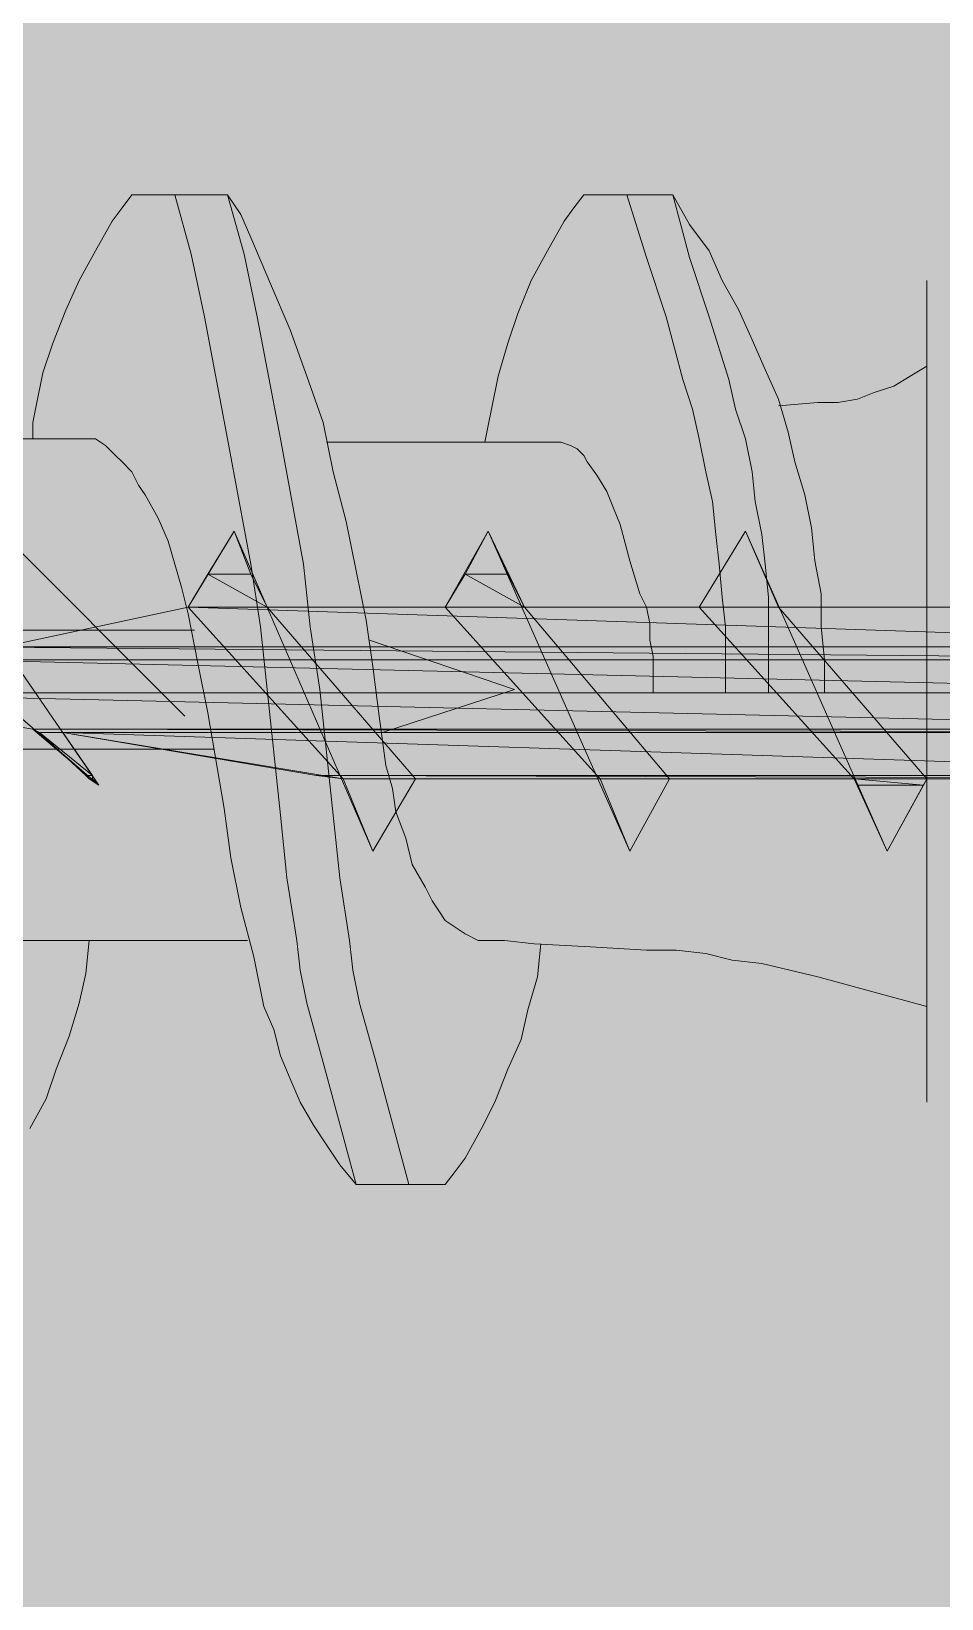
# Model space of a CAD drawing. Header units: millimetres. Extents: x 2518 to 53621, y 2061 to 18648.
# Drawn here: x 26216 to 26800, y 8827 to 9832 of the extents above; entities that cross this region are included whole.
import ezdxf

# ---------------------------------------------------------------- set-up
doc = ezdxf.new("R2010")
doc.units = ezdxf.units.MM
doc.layers.add('A-DETL-6', color=7, linetype='Continuous', lineweight=5)
doc.layers.add('A-DETL-GENF-1', color=7, linetype='Continuous', lineweight=9, true_color=0xd2d2d2)

msp = doc.modelspace()

# ---------------------------------------------------------------- hatches: boundary and pattern name
at = {"layer": 'A-DETL-GENF-1'}
h = msp.add_hatch(dxfattribs=at)
h.set_pattern_fill('FP_9', color=256, style=0, pattern_type=2)
h.set_pattern_definition([(0, (18390.643, 0), (60.96, 15.24), [5.029, -40.691, 5.029, -40.691, -243.84]), (0, (18390.643, 0), (60.96, 15.24), [-91.44, 5.029, -86.411, 5.029, -40.691, -106.68]), (0, (18390.643, 0), (60.96, 15.24), [-228.6, 5.029, -25.451, 5.029, -71.171]), (120, (18413.503, 7.62), (-43.678227, 45.172909), [5.029, -40.691, 5.029, -40.691, -243.84]), (120, (18413.503, 7.62), (-43.678227, 45.172909), [-91.44, 5.029, -86.411, 5.029, -40.691, -106.68]), (120, (18413.503, 7.62), (-43.678227, 45.172909), [-228.6, 5.029, -25.451, 5.029, -71.171]), (240, (18421.123, 38.1), (-17.281773, -60.412909), [5.029, -40.691, 5.029, -40.691, -243.84]), (240, (18421.123, 38.1), (-17.281773, -60.412909), [-91.44, 5.029, -86.411, 5.029, -40.691, -106.68]), (240, (18421.123, 38.1), (-17.281773, -60.412909), [-228.6, 5.029, -25.451, 5.029, -71.171])])
h.paths.add_polyline_path([(25755.2741, 8156.6045), (26881.3408, 8156.6045), (26881.3408, 13780.5878), (25755.2741, 13780.5878), (25755.2741, 9352.5212)])

# ---------------------------------------------------------------- linework, layer by layer
at = {"layer": 'A-DETL-6'}
for p, q in [((26280.2075, 9727.1712), (26273.8575, 9718.7045)), ((26341.5908, 9727.1712), (26280.2075, 9727.1712)), ((26307.7241, 9727.1712), (26318.3075, 9689.0712)), ((26350.0575, 9714.4712), (26341.5908, 9727.1712)), ((26341.5908, 9727.1712), (26352.1741, 9689.0712)), ((26570.1908, 9727.1712), (26563.8408, 9718.7045)), ((26627.3408, 9727.1712), (26570.1908, 9727.1712)), ((26597.7075, 9727.1712), (26610.4075, 9686.9545)), ((26637.9241, 9686.9545), (26627.3408, 9727.1712)), ((26627.3408, 9727.1712), (26637.9241, 9708.1212)), ((26273.8575, 9718.7045), (26267.5075, 9710.2378)), ((26356.4075, 9699.6545), (26350.0575, 9714.4712)), ((26563.8408, 9718.7045), (26557.4908, 9710.2378)), ((26267.5075, 9710.2378), (26256.9241, 9691.1878)), ((26557.4908, 9710.2378), (26546.9075, 9691.1878)), ((26637.9241, 9708.1212), (26650.6241, 9691.1878)), ((26369.1075, 9670.0212), (26356.4075, 9699.6545)), ((26256.9241, 9691.1878), (26246.3408, 9672.1378)), ((26318.3075, 9689.0712), (26326.7741, 9648.8545)), ((26352.1741, 9689.0712), (26360.6408, 9648.8545)), ((26546.9075, 9691.1878), (26536.3241, 9672.1378)), ((26610.4075, 9686.9545), (26623.1075, 9648.8545)), ((26650.6241, 9648.8545), (26637.9241, 9686.9545)), ((26650.6241, 9691.1878), (26659.0908, 9672.1378)), ((26246.3408, 9672.1378), (26237.8741, 9653.0878)), ((26536.3241, 9672.1378), (26527.8575, 9650.9712)), ((26659.0908, 9672.1378), (26669.6741, 9653.0878)), ((26790.3241, 9672.1378), (26790.3241, 9145.0878)), ((26381.8075, 9640.3878), (26369.1075, 9670.0212)), ((26237.8741, 9653.0878), (26229.4075, 9631.9212)), ((26669.6741, 9653.0878), (26678.1408, 9634.0378)), ((26326.7741, 9648.8545), (26341.5908, 9570.5378)), ((26360.6408, 9648.8545), (26375.4575, 9570.5378)), ((26527.8575, 9650.9712), (26521.5075, 9631.9212)), ((26623.1075, 9648.8545), (26633.6908, 9608.6378)), ((26663.3241, 9608.6378), (26650.6241, 9648.8545)), ((26229.4075, 9631.9212), (26223.0575, 9612.8712)), ((26392.3908, 9610.7545), (26381.8075, 9640.3878)), ((26521.5075, 9631.9212), (26515.1575, 9610.7545)), ((26678.1408, 9634.0378), (26686.6075, 9614.9878)), ((26223.0575, 9612.8712), (26218.8241, 9591.7045)), ((26686.6075, 9614.9878), (26695.0741, 9595.9378)), ((26779.7408, 9610.7545), (26790.3241, 9617.1045)), ((26402.9741, 9581.1212), (26392.3908, 9610.7545)), ((26515.1575, 9610.7545), (26510.9241, 9589.5878)), ((26633.6908, 9608.6378), (26640.0408, 9589.5878)), ((26667.5575, 9589.5878), (26663.3241, 9608.6378)), ((26756.4575, 9600.1712), (26769.1575, 9604.4045)), ((26769.1575, 9604.4045), (26779.7408, 9610.7545)), ((26218.8241, 9591.7045), (26216.7075, 9581.1212)), ((26695.0741, 9595.9378), (26701.4241, 9574.7712)), ((26695.0741, 9591.7045), (26720.4741, 9593.8212)), ((26720.4741, 9593.8212), (26733.1741, 9593.8212)), ((26733.1741, 9593.8212), (26745.8741, 9595.9378)), ((26745.8741, 9595.9378), (26756.4575, 9600.1712)), ((26510.9241, 9589.5878), (26508.8075, 9579.0045)), ((26640.0408, 9589.5878), (26644.2741, 9570.5378)), ((26673.9075, 9570.5378), (26667.5575, 9589.5878)), ((26216.7075, 9581.1212), (26216.7075, 9570.5378)), ((26409.3241, 9549.3712), (26402.9741, 9581.1212)), ((26508.8075, 9579.0045), (26506.6908, 9568.4212)), ((26701.4241, 9574.7712), (26705.6575, 9555.7212)), ((26256.9241, 9570.5378), (26117.2241, 9570.5378)), ((26263.2741, 9566.3045), (26256.9241, 9570.5378)), ((26269.6241, 9559.9545), (26263.2741, 9566.3045)), ((26341.5908, 9570.5378), (26356.4075, 9490.1045)), ((26375.4575, 9570.5378), (26390.2741, 9490.1045)), ((26555.3741, 9568.4212), (26405.0908, 9568.4212)), ((26561.7241, 9566.3045), (26555.3741, 9568.4212)), ((26565.9575, 9564.1878), (26561.7241, 9566.3045)), ((26570.1908, 9559.9545), (26565.9575, 9564.1878)), ((26644.2741, 9570.5378), (26648.5075, 9549.3712)), ((26678.1408, 9549.3712), (26673.9075, 9570.5378)), ((26273.8575, 9555.7212), (26269.6241, 9559.9545)), ((26280.2075, 9549.3712), (26273.8575, 9555.7212)), ((26572.3075, 9555.7212), (26570.1908, 9559.9545)), ((26578.6575, 9547.2545), (26572.3075, 9555.7212)), ((26705.6575, 9555.7212), (26712.0075, 9534.5545)), ((26284.4408, 9540.9045), (26280.2075, 9549.3712)), ((26417.7908, 9517.6212), (26409.3241, 9549.3712)), ((26585.0075, 9536.6712), (26578.6575, 9547.2545)), ((26648.5075, 9549.3712), (26652.7408, 9530.3212)), ((26680.2575, 9530.3212), (26678.1408, 9549.3712)), ((26288.6741, 9534.5545), (26284.4408, 9540.9045)), ((26297.1408, 9519.7378), (26288.6741, 9534.5545)), ((26589.2408, 9526.0878), (26585.0075, 9536.6712)), ((26712.0075, 9534.5545), (26716.2408, 9513.3878)), ((26593.4741, 9515.5045), (26589.2408, 9526.0878)), ((26652.7408, 9530.3212), (26654.8575, 9509.1545)), ((26684.4908, 9509.1545), (26680.2575, 9530.3212)), ((26314.0741, 9392.7378), (26193.4241, 9513.3878)), ((26303.4908, 9504.9212), (26297.1408, 9519.7378)), ((26345.8241, 9511.2712), (26316.1908, 9462.5878)), ((26345.8241, 9511.2712), (26316.1908, 9462.5878)), ((26328.8908, 9483.7545), (26345.8241, 9511.2712)), ((26345.8241, 9511.2712), (26356.4075, 9483.7545)), ((26366.9908, 9462.5878), (26345.8241, 9511.2712)), ((26434.7241, 9305.9545), (26345.8241, 9511.2712)), ((26424.1408, 9485.8712), (26417.7908, 9517.6212)), ((26508.8075, 9511.2712), (26481.2908, 9462.5878)), ((26508.8075, 9511.2712), (26481.2908, 9462.5878)), ((26493.9908, 9483.7545), (26508.8075, 9511.2712)), ((26508.8075, 9511.2712), (26521.5075, 9483.7545)), ((26532.0908, 9462.5878), (26508.8075, 9511.2712)), ((26599.8241, 9305.9545), (26508.8075, 9511.2712)), ((26599.8241, 9492.2212), (26593.4741, 9515.5045)), ((26644.2741, 9462.5878), (26673.9075, 9511.2712)), ((26673.9075, 9511.2712), (26644.2741, 9462.5878)), ((26673.9075, 9511.2712), (26644.2741, 9462.5878)), ((26673.9075, 9511.2712), (26695.0741, 9462.5878)), ((26695.0741, 9462.5878), (26673.9075, 9511.2712)), ((26673.9075, 9511.2712), (26695.0741, 9462.5878)), ((26695.0741, 9462.5878), (26673.9075, 9511.2712)), ((26764.9241, 9305.9545), (26673.9075, 9511.2712)), ((26716.2408, 9513.3878), (26718.3575, 9492.2212)), ((26307.7241, 9490.1045), (26303.4908, 9504.9212)), ((26654.8575, 9509.1545), (26656.9741, 9490.1045)), ((26686.6075, 9490.1045), (26684.4908, 9509.1545)), ((26606.1741, 9471.0545), (26599.8241, 9492.2212)), ((26718.3575, 9492.2212), (26722.5908, 9471.0545)), ((26259.0408, 9348.2878), (26165.9075, 9483.7545)), ((26311.9575, 9475.2878), (26307.7241, 9490.1045)), ((26316.1908, 9462.5878), (26328.8908, 9483.7545)), ((26356.4075, 9483.7545), (26328.8908, 9483.7545)), ((26366.9908, 9462.5878), (26328.8908, 9483.7545)), ((26328.8908, 9483.7545), (26356.4075, 9483.7545)), ((26328.8908, 9483.7545), (26366.9908, 9462.5878)), ((26356.4075, 9490.1045), (26362.7575, 9449.8878)), ((26356.4075, 9483.7545), (26366.9908, 9462.5878)), ((26390.2741, 9490.1045), (26394.5075, 9449.8878)), ((26430.4908, 9454.1212), (26424.1408, 9485.8712)), ((26493.9908, 9483.7545), (26481.2908, 9462.5878)), ((26521.5075, 9483.7545), (26493.9908, 9483.7545)), ((26532.0908, 9462.5878), (26493.9908, 9483.7545)), ((26532.0908, 9462.5878), (26493.9908, 9483.7545)), ((26493.9908, 9483.7545), (26521.5075, 9483.7545)), ((26521.5075, 9483.7545), (26532.0908, 9462.5878)), ((26656.9741, 9490.1045), (26659.0908, 9468.9378)), ((26688.7241, 9468.9378), (26686.6075, 9490.1045)), ((26316.1908, 9458.3545), (26311.9575, 9475.2878)), ((26610.4075, 9462.5878), (26606.1741, 9471.0545)), ((26722.5908, 9471.0545), (26722.5908, 9449.8878)), ((26316.1908, 9462.5878), (26197.6575, 9437.1878)), ((26197.6575, 9437.1878), (26316.1908, 9462.5878)), ((26316.1908, 9462.5878), (26197.6575, 9437.1878)), ((27069.7241, 9437.1878), (26316.1908, 9462.5878)), ((27069.7241, 9437.1878), (26316.1908, 9462.5878)), ((26316.1908, 9462.5878), (27069.7241, 9462.5878)), ((26366.9908, 9462.5878), (26316.1908, 9462.5878)), ((26316.1908, 9462.5878), (26415.6741, 9352.5212)), ((26481.2908, 9462.5878), (26366.9908, 9462.5878)), ((26366.9908, 9462.5878), (26462.2408, 9352.5212)), ((26481.2908, 9462.5878), (26366.9908, 9462.5878)), ((26481.2908, 9462.5878), (26532.0908, 9462.5878)), ((26481.2908, 9462.5878), (26580.7741, 9352.5212)), ((26644.2741, 9462.5878), (26532.0908, 9462.5878)), ((26532.0908, 9462.5878), (26625.2241, 9352.5212)), ((26644.2741, 9462.5878), (26532.0908, 9462.5878)), ((26612.5241, 9452.0045), (26610.4075, 9462.5878)), ((26695.0741, 9462.5878), (26644.2741, 9462.5878)), ((26644.2741, 9462.5878), (26743.7575, 9352.5212)), ((26659.0908, 9468.9378), (26661.2075, 9449.8878)), ((26688.7241, 9450.0305), (26688.7241, 9468.9378)), ((26809.3741, 9462.5878), (26695.0741, 9462.5878)), ((26790.3241, 9352.5212), (26695.0741, 9462.5878)), ((26695.0741, 9462.5878), (26809.3741, 9462.5878)), ((26322.5408, 9426.6045), (26316.1908, 9458.3545)), ((26434.7241, 9424.4878), (26430.4908, 9454.1212)), ((26612.5241, 9441.4212), (26612.5241, 9452.0045)), ((26140.5075, 9447.7712), (26320.4241, 9447.7712)), ((26362.7575, 9449.8878), (26366.9908, 9409.6712)), ((26394.5075, 9449.8878), (26400.8575, 9409.6712)), ((26525.7408, 9409.6712), (26432.6075, 9441.4212)), ((26614.6408, 9430.8378), (26612.5241, 9441.4212)), ((26661.2075, 9449.8878), (26661.2075, 9407.5545)), ((26688.7241, 9407.5545), (26688.7241, 9450.0305)), ((26722.5908, 9449.8878), (26724.7075, 9428.7212)), ((27069.7241, 9428.7212), (26165.9075, 9437.1878)), ((27069.7241, 9428.7212), (26165.9075, 9437.1878)), ((26165.9075, 9437.1878), (27069.7241, 9437.1878)), ((26197.6575, 9437.1878), (27069.7241, 9437.1878)), ((26614.6408, 9407.5545), (26614.6408, 9430.8378)), ((26165.9075, 9428.7212), (26259.0408, 9348.2878)), ((27069.7241, 9407.5545), (26165.9075, 9428.7212)), ((26165.9075, 9428.7212), (27069.7241, 9428.7212)), ((26165.9075, 9428.7212), (27069.7241, 9407.5545)), ((26165.9075, 9428.7212), (27069.7241, 9428.7212)), ((26328.8908, 9394.8545), (26322.5408, 9426.6045)), ((26438.9575, 9392.7378), (26434.7241, 9424.4878)), ((26724.7075, 9428.7212), (26724.7075, 9407.5545)), ((27069.7241, 9384.2712), (26070.6575, 9407.5545)), ((26070.6575, 9407.5545), (27069.7241, 9407.5545)), ((26216.7075, 9384.2712), (26070.6575, 9407.5545)), ((26070.6575, 9407.5545), (27069.7241, 9384.2712)), ((26216.7075, 9384.2712), (26070.6575, 9407.5545)), ((27069.7241, 9407.5545), (26070.6575, 9407.5545)), ((26070.6575, 9407.5545), (26216.7075, 9384.2712)), ((26366.9908, 9409.6712), (26375.4575, 9329.2378)), ((26400.8575, 9409.6712), (26409.3241, 9329.2378)), ((26441.0741, 9382.1545), (26525.7408, 9409.6712)), ((26724.7075, 9407.5545), (26614.6408, 9407.5545)), ((26339.4741, 9333.4712), (26328.8908, 9394.8545)), ((26443.1908, 9360.9878), (26438.9575, 9392.7378)), ((27069.7241, 9382.1545), (26216.7075, 9384.2712)), ((26216.7075, 9384.2712), (26220.9408, 9382.1545)), ((27069.7241, 9382.1545), (26216.7075, 9384.2712)), ((26216.7075, 9384.2712), (27069.7241, 9384.2712)), ((27069.7241, 9384.2712), (26216.7075, 9384.2712)), ((26216.7075, 9384.2712), (26259.0408, 9348.2878)), ((26254.8075, 9354.6378), (26220.9408, 9382.1545)), ((26220.9408, 9382.1545), (26250.5741, 9354.6378)), ((26254.8075, 9354.6378), (26220.9408, 9382.1545)), ((26220.9408, 9382.1545), (26235.7575, 9382.1545)), ((26220.9408, 9382.1545), (27069.7241, 9382.1545)), ((26235.7575, 9382.1545), (26254.8075, 9354.6378)), ((27069.7241, 9354.6378), (26235.7575, 9382.1545)), ((26235.7575, 9382.1545), (26398.7408, 9354.6378)), ((27069.7241, 9354.6378), (26235.7575, 9382.1545)), ((26235.7575, 9382.1545), (27069.7241, 9382.1545)), ((26259.0408, 9348.2878), (26235.7575, 9382.1545)), ((26235.7575, 9382.1545), (26415.6741, 9352.5212)), ((26415.6741, 9352.5212), (26235.7575, 9382.1545)), ((26333.1241, 9371.5712), (26151.0908, 9371.5712)), ((26447.4241, 9346.1712), (26443.1908, 9360.9878)), ((26254.8075, 9352.5212), (26250.5741, 9354.6378)), ((26250.5741, 9354.6378), (26252.6908, 9352.5212)), ((26254.8075, 9352.5212), (26250.5741, 9354.6378)), ((26250.5741, 9354.6378), (26254.8075, 9354.6378)), ((26250.5741, 9354.6378), (26254.8075, 9354.6378)), ((26259.0408, 9348.2878), (26252.6908, 9352.5212)), ((26252.6908, 9352.5212), (26254.8075, 9352.5212)), ((26252.6908, 9352.5212), (26254.8075, 9352.5212)), ((26254.8075, 9354.6378), (26254.8075, 9352.5212)), ((26254.8075, 9352.5212), (26259.0408, 9348.2878)), ((27069.7241, 9352.5212), (26398.7408, 9354.6378)), ((26398.7408, 9354.6378), (26415.6741, 9352.5212)), ((27069.7241, 9352.5212), (26398.7408, 9354.6378)), ((26398.7408, 9354.6378), (27069.7241, 9354.6378)), ((26398.7408, 9354.6378), (27069.7241, 9354.6378)), ((26462.2408, 9352.5212), (26415.6741, 9352.5212)), ((26415.6741, 9352.5212), (26434.7241, 9305.9545)), ((26434.7241, 9305.9545), (26415.6741, 9352.5212)), ((26415.6741, 9352.5212), (26434.7241, 9305.9545)), ((26415.6741, 9352.5212), (27069.7241, 9352.5212)), ((26415.6741, 9352.5212), (26434.7241, 9305.9545)), ((26434.7241, 9305.9545), (26462.2408, 9352.5212)), ((26434.7241, 9305.9545), (26462.2408, 9352.5212)), ((26462.2408, 9352.5212), (26434.7241, 9305.9545)), ((26462.2408, 9352.5212), (26580.7741, 9352.5212)), ((26580.7741, 9352.5212), (26462.2408, 9352.5212)), ((26625.2241, 9352.5212), (26580.7741, 9352.5212)), ((26580.7741, 9352.5212), (26599.8241, 9305.9545)), ((26599.8241, 9305.9545), (26580.7741, 9352.5212)), ((26580.7741, 9352.5212), (26599.8241, 9305.9545)), ((26580.7741, 9352.5212), (26599.8241, 9305.9545)), ((26599.8241, 9305.9545), (26625.2241, 9352.5212)), ((26599.8241, 9305.9545), (26625.2241, 9352.5212)), ((26625.2241, 9352.5212), (26599.8241, 9305.9545)), ((26625.2241, 9352.5212), (26743.7575, 9352.5212)), ((26743.7575, 9352.5212), (26625.2241, 9352.5212)), ((26788.2075, 9348.2878), (26743.7575, 9352.5212)), ((26743.7575, 9352.5212), (26745.8741, 9348.2878)), ((26788.2075, 9348.2878), (26743.7575, 9352.5212)), ((26743.7575, 9352.5212), (26790.3241, 9352.5212)), ((26743.7575, 9352.5212), (26764.9241, 9305.9545)), ((26764.9241, 9305.9545), (26790.3241, 9352.5212)), ((26790.3241, 9352.5212), (26764.9241, 9305.9545)), ((26790.3241, 9352.5212), (26788.2075, 9348.2878)), ((26790.3241, 9352.5212), (26908.8575, 9352.5212)), ((26908.8575, 9352.5212), (26790.3241, 9352.5212)), ((26449.5408, 9331.3545), (26447.4241, 9346.1712)), ((26764.9241, 9305.9545), (26745.8741, 9348.2878)), ((26745.8741, 9348.2878), (26788.2075, 9348.2878)), ((26745.8741, 9348.2878), (26788.2075, 9348.2878)), ((26788.2075, 9348.2878), (26764.9241, 9305.9545)), ((26343.7075, 9301.7212), (26339.4741, 9333.4712)), ((26455.8908, 9314.4212), (26449.5408, 9331.3545)), ((26375.4575, 9329.2378), (26379.6908, 9289.0212)), ((26409.3241, 9329.2378), (26413.5575, 9289.0212)), ((26460.1241, 9297.4878), (26455.8908, 9314.4212)), ((26350.0575, 9269.9712), (26343.7075, 9301.7212)), ((26468.5908, 9282.6712), (26460.1241, 9297.4878)), ((26379.6908, 9289.0212), (26386.0408, 9248.8045)), ((26413.5575, 9289.0212), (26419.9075, 9248.8045)), ((26472.8241, 9274.2045), (26468.5908, 9282.6712)), ((26358.5241, 9238.2212), (26350.0575, 9269.9712)), ((26477.0575, 9267.8545), (26472.8241, 9274.2045)), ((26481.2908, 9261.5045), (26477.0575, 9267.8545)), ((26487.6408, 9257.2712), (26481.2908, 9261.5045)), ((26493.9908, 9253.0378), (26487.6408, 9257.2712)), ((26502.4575, 9248.8045), (26493.9908, 9253.0378)), ((26354.2908, 9248.8045), (26210.3575, 9248.8045)), ((26252.6908, 9248.8045), (26250.5741, 9227.6378)), ((26386.0408, 9248.8045), (26388.1575, 9229.7545)), ((26419.9075, 9248.8045), (26422.0241, 9229.7545)), ((26519.3908, 9248.8045), (26502.4575, 9248.8045)), ((26538.4408, 9246.6878), (26519.3908, 9248.8045)), ((26574.4241, 9244.5712), (26538.4408, 9246.6878)), ((26542.6741, 9246.6878), (26540.5575, 9225.5212)), ((26610.4075, 9242.4545), (26574.4241, 9244.5712)), ((26629.4575, 9242.4545), (26610.4075, 9242.4545)), ((26648.5075, 9240.3378), (26629.4575, 9242.4545)), ((26665.4408, 9236.1045), (26648.5075, 9240.3378)), ((26364.8741, 9206.4712), (26358.5241, 9238.2212)), ((26388.1575, 9229.7545), (26392.3908, 9208.5878)), ((26422.0241, 9229.7545), (26426.2575, 9208.5878)), ((26684.4908, 9233.9878), (26665.4408, 9236.1045)), ((26720.4741, 9225.5212), (26684.4908, 9233.9878)), ((26250.5741, 9227.6378), (26246.3408, 9208.5878)), ((26540.5575, 9225.5212), (26534.2075, 9204.3545)), ((26790.3241, 9206.4712), (26720.4741, 9225.5212)), ((26246.3408, 9208.5878), (26239.9908, 9187.4212)), ((26371.2241, 9191.6545), (26364.8741, 9206.4712)), ((26392.3908, 9208.5878), (26402.9741, 9170.4878)), ((26426.2575, 9208.5878), (26436.8408, 9170.4878)), ((26534.2075, 9204.3545), (26529.9741, 9185.3045)), ((26375.4575, 9174.7212), (26371.2241, 9191.6545)), ((26239.9908, 9187.4212), (26231.5241, 9166.2545)), ((26529.9741, 9185.3045), (26521.5075, 9166.2545)), ((26381.8075, 9159.9045), (26375.4575, 9174.7212)), ((26402.9741, 9170.4878), (26424.1408, 9092.1712)), ((26436.8408, 9170.4878), (26458.0075, 9092.1712)), ((26231.5241, 9166.2545), (26225.1741, 9147.2045)), ((26388.1575, 9145.0878), (26381.8075, 9159.9045)), ((26521.5075, 9166.2545), (26513.0408, 9145.0878)), ((26225.1741, 9147.2045), (26214.5908, 9128.1545)), ((26396.6241, 9130.2712), (26388.1575, 9145.0878)), ((26513.0408, 9145.0878), (26504.5741, 9128.1545)), ((26405.0908, 9117.5712), (26396.6241, 9130.2712)), ((26504.5741, 9128.1545), (26493.9908, 9109.1045)), ((26413.5575, 9104.8712), (26405.0908, 9117.5712)), ((26493.9908, 9109.1045), (26487.6408, 9100.6378)), ((26424.1408, 9092.1712), (26413.5575, 9104.8712)), ((26487.6408, 9100.6378), (26481.2908, 9092.1712)), ((26481.2908, 9092.1712), (26424.1408, 9092.1712))]:
    msp.add_line(p, q, dxfattribs=at)

doc.saveas('drawing.dxf')
